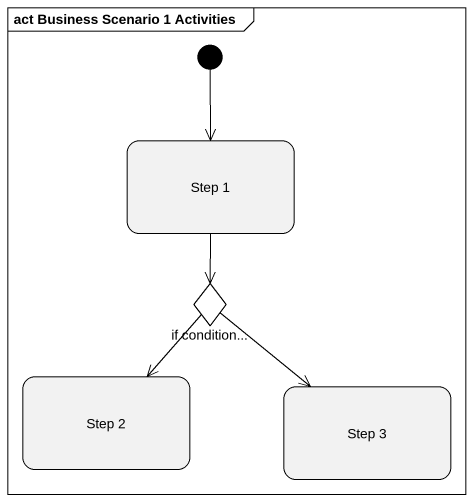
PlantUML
@startuml
mainframe act Business Scenario 1 Activities
hide empty description
state "Step 1" as Step_1
state "if condition..." as if_condition <<choice>>
state "Step 2" as Step_2
state "Step 3" as Step_3
[*] --> Step_1
Step_1 --> if_condition
if_condition --> Step_2
if_condition --> Step_3
@enduml
